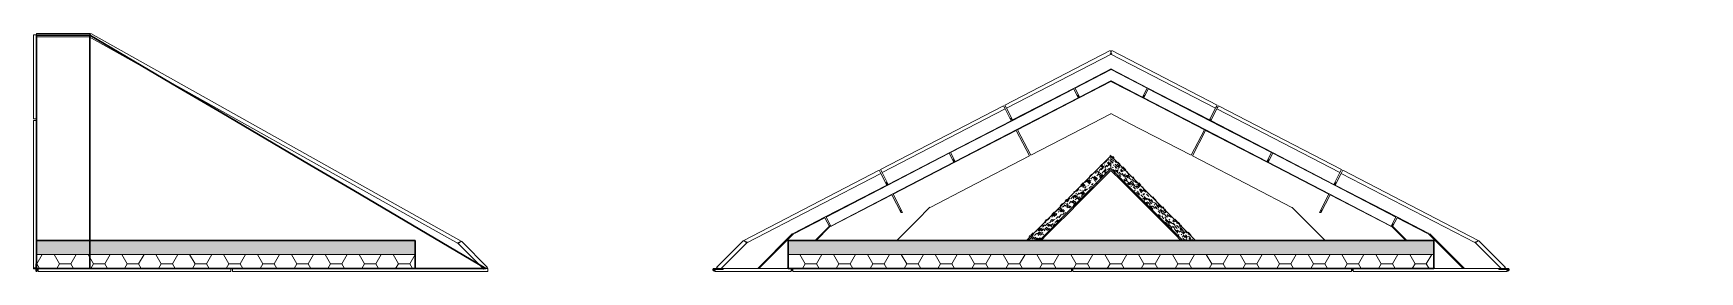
# Model space of a CAD drawing. Header units: millimetres. Extents: x 155920 to 295199, y -4084 to 97293.
# Drawn here: x 156427 to 174271, y 8933 to 11480 of the extents above; entities that cross this region are included whole.
import ezdxf

# ---------------------------------------------------------------- set-up
doc = ezdxf.new("R2010")
doc.units = ezdxf.units.MM
doc.header["$MEASUREMENT"] = 0
for name, color, linetype, lineweight in [('A-GENM', 8, 'CONTINUOUS', 9), ('A-GLAZ-CURT', 7, 'CONTINUOUS', 9), ('A-GLAZ-CWMG', 7, 'CONTINUOUS', 9), ('A-WALL', 7, 'CONTINUOUS', 9), ('A-WALL-PATT', 7, 'CONTINUOUS', 25)]:
    doc.layers.add(name, color=color, linetype=linetype, lineweight=lineweight)

msp = doc.modelspace()

# ---------------------------------------------------------------- hatches: boundary and pattern name
at = {"layer": 'A-WALL-PATT', "lineweight": 9}
h = msp.add_hatch(color=256, dxfattribs=at)
h.paths.add_polyline_path([(231141, 9117), (231141, 9267), (226888, 9267), (226888, 9117), (227308, 9117)], flags=0)
h.paths.add_polyline_path([(223246, 9117), (223246, 9267), (216177, 9267), (216177, 9117), (222524, 9117)], flags=0)
h.paths.add_polyline_path([(212175, 9117), (212175, 9267), (205260, 9267), (205260, 9117), (210564, 9117)], flags=0)
h.paths.add_polyline_path([(201258, 9117), (201258, 9267), (195264, 9267), (195264, 9117), (200995, 9117)], flags=0)
h.paths.add_polyline_path([(192337, 9117), (192337, 9267), (186344, 9267), (186344, 9117), (191427, 9117)], flags=0)
h.paths.add_polyline_path([(182342, 9117), (182342, 9267), (175427, 9267), (175427, 9117), (181859, 9117)], flags=0)
h.paths.add_polyline_path([(171425, 9117), (171425, 9267), (164510, 9267), (164510, 9117), (169898, 9117)], flags=0)
h.paths.add_polyline_path([(160515, 9117), (160515, 9267), (156461, 9267), (156461, 9117), (160330, 9117)], flags=0)

# ---------------------------------------------------------------- linework, layer by layer
at = {"layer": 'A-GENM', "lineweight": 30}
for p, q in [((157033, 11461), (156461, 11461)), ((156461, 11461), (156461, 8967)), ((157033, 8967), (157033, 11461)), ((157033, 11461), (157033, 8967)), ((157504, 11184), (157033, 11461)), ((157975, 10907), (157504, 11184)), ((158446, 10630), (157975, 10907)), ((158916, 10353), (158446, 10630)), ((159387, 10076), (158916, 10353)), ((159858, 9799), (159387, 10076)), ((160329, 9522), (159858, 9799)), ((160800, 9244), (160329, 9522)), ((161271, 8967), (160800, 9244)), ((156461, 8967), (157033, 8967)), ((157033, 8967), (161271, 8967))]:
    msp.add_line(p, q, dxfattribs=at)
at = {"layer": 'A-GLAZ-CURT', "lineweight": 20}
for p, q in [((156427, 11464), (156427, 10565)), ((156461, 11464), (156427, 11464)), ((157033, 11480), (156461, 11480)), ((156461, 11480), (156461, 11442)), ((156461, 10565), (156461, 11464)), ((156461, 11442), (157033, 11442)), ((157041, 11478), (157025, 11444)), ((157025, 11444), (160975, 9235)), ((157033, 11442), (157033, 11480)), ((161008, 9259), (157041, 11478)), ((167960, 11296), (166831, 10713)), ((166848, 10681), (167975, 11263)), ((167975, 11296), (167960, 11263)), ((167975, 11263), (167960, 11296)), ((167960, 11263), (169086, 10681)), ((169103, 10713), (167975, 11296)), ((166831, 10713), (166848, 10681)), ((169086, 10681), (169103, 10713)), ((156427, 10565), (156461, 10565)), ((156427, 10549), (156427, 8969)), ((156461, 10549), (156427, 10549)), ((156461, 8969), (156461, 10549)), ((166817, 10706), (165499, 10024)), ((165516, 9992), (166834, 10673)), ((166834, 10673), (166817, 10706)), ((169117, 10706), (169101, 10673)), ((169101, 10673), (170419, 9992)), ((170436, 10024), (169117, 10706)), ((165485, 10017), (164035, 9267)), ((165501, 9984), (165485, 10017)), ((165499, 10024), (165516, 9992)), ((170419, 9992), (170436, 10024)), ((170450, 10017), (170433, 9984)), ((171900, 9267), (170450, 10017)), ((164066, 9242), (165501, 9984)), ((170433, 9984), (171869, 9242)), ((161015, 9254), (160968, 9240)), ((160968, 9240), (161250, 8958)), ((160975, 9235), (161008, 9259)), ((161291, 8977), (161015, 9254)), ((164028, 9262), (163743, 8977)), ((163784, 8958), (164073, 9248)), ((164073, 9248), (164028, 9262)), ((164035, 9267), (164066, 9242)), ((171907, 9262), (171862, 9248)), ((171862, 9248), (172151, 8958)), ((171869, 9242), (171900, 9267)), ((172192, 8977), (171907, 9262)), ((156427, 8969), (156461, 8969)), ((158543, 8967), (156479, 8967)), ((156479, 8967), (156479, 8933)), ((156479, 8933), (158543, 8933)), ((158543, 8933), (158543, 8967)), ((161293, 8967), (158559, 8967)), ((158559, 8967), (158559, 8933)), ((158559, 8933), (161293, 8933)), ((161250, 8958), (161291, 8977)), ((161293, 8933), (161293, 8967)), ((164543, 8967), (163726, 8967)), ((163726, 8967), (163726, 8933)), ((163726, 8933), (164543, 8933)), ((163743, 8977), (163784, 8958)), ((164543, 8933), (164543, 8967)), ((167543, 8967), (164559, 8967)), ((164559, 8967), (164559, 8933)), ((164559, 8933), (167543, 8933)), ((167543, 8933), (167543, 8967)), ((170543, 8967), (167559, 8967)), ((167559, 8967), (167559, 8933)), ((167559, 8933), (170543, 8933)), ((170543, 8933), (170543, 8967)), ((172209, 8967), (170559, 8967)), ((170559, 8967), (170559, 8933)), ((170559, 8933), (172209, 8933)), ((172151, 8958), (172192, 8977)), ((172209, 8933), (172209, 8967))]:
    msp.add_line(p, q, dxfattribs=at)
at = {"layer": 'A-GLAZ-CURT'}
for p, q in [((167572, 10895), (167968, 11100)), ((167968, 11094), (167582, 10895)), ((168353, 10895), (167962, 11097)), ((167967, 11100), (168362, 10896)), ((167973, 11097), (167969, 11095)), ((167568, 10887), (166908, 10547)), ((166913, 10555), (167572, 10895)), ((167565, 10892), (167568, 10887)), ((167617, 10792), (167568, 10887)), ((167580, 10899), (167582, 10895)), ((167582, 10895), (167631, 10799)), ((167973, 10970), (167626, 10791)), ((167631, 10799), (167967, 10972)), ((167967, 10967), (167962, 10970)), ((168308, 10791), (167967, 10967)), ((167968, 10972), (168303, 10799)), ((168303, 10799), (168353, 10895)), ((168367, 10888), (168318, 10791)), ((168353, 10895), (168355, 10899)), ((168362, 10896), (169021, 10555)), ((168367, 10888), (168369, 10892)), ((169026, 10547), (168367, 10888)), ((166958, 10451), (167617, 10792)), ((167626, 10791), (166967, 10450)), ((167605, 10815), (167612, 10819)), ((167612, 10819), (167619, 10823)), ((167612, 10819), (167626, 10791)), ((168308, 10791), (168323, 10819)), ((168967, 10450), (168308, 10791)), ((168316, 10823), (168323, 10819)), ((168318, 10791), (168977, 10451)), ((168323, 10819), (168330, 10815)), ((166240, 10207), (166899, 10547)), ((166908, 10547), (166249, 10206)), ((166899, 10547), (166834, 10673)), ((166848, 10681), (166913, 10555)), ((166887, 10571), (166894, 10575)), ((166894, 10575), (166901, 10579)), ((166894, 10575), (166908, 10547)), ((167767, 10518), (167967, 10621)), ((167967, 10622), (168167, 10518)), ((169021, 10555), (169086, 10681)), ((169026, 10547), (169033, 10560)), ((169685, 10206), (169026, 10547)), ((169101, 10673), (169036, 10548)), ((169036, 10548), (169695, 10207)), ((166953, 10443), (166294, 10102)), ((166299, 10110), (166958, 10451)), ((166951, 10447), (166953, 10443)), ((167094, 10170), (166953, 10443)), ((166965, 10454), (166967, 10450)), ((166967, 10450), (167108, 10177)), ((167108, 10177), (167767, 10518)), ((168167, 10518), (168826, 10177)), ((168826, 10177), (168967, 10450)), ((168981, 10443), (168841, 10170)), ((168967, 10450), (168970, 10454)), ((168977, 10451), (169636, 10110)), ((168981, 10443), (168984, 10447)), ((169641, 10102), (168981, 10443)), ((166235, 10199), (165576, 9858)), ((165581, 9866), (166240, 10207)), ((166233, 10203), (166235, 10199)), ((166285, 10103), (166235, 10199)), ((166247, 10210), (166249, 10206)), ((166249, 10206), (166299, 10110)), ((169636, 10110), (169685, 10206)), ((169700, 10199), (169650, 10103)), ((169685, 10206), (169688, 10210)), ((169695, 10207), (170354, 9866)), ((169700, 10199), (169702, 10203)), ((170359, 9858), (169700, 10199)), ((165625, 9762), (166285, 10103)), ((166294, 10102), (165635, 9761)), ((166272, 10127), (166279, 10130)), ((166279, 10130), (166286, 10134)), ((166279, 10130), (166294, 10102)), ((166435, 9829), (167094, 10170)), ((168841, 10170), (169500, 9829)), ((169641, 10102), (169655, 10130)), ((170300, 9761), (169641, 10102)), ((169648, 10134), (169655, 10130)), ((169650, 10103), (170309, 9762)), ((169655, 10130), (169662, 10126)), ((164907, 9518), (165567, 9858)), ((165576, 9858), (164917, 9517)), ((165567, 9858), (165501, 9984)), ((165516, 9992), (165581, 9866)), ((165554, 9882), (165561, 9886)), ((165561, 9886), (165568, 9890)), ((165561, 9886), (165576, 9858)), ((166037, 9624), (166435, 9829)), ((169500, 9829), (169898, 9623)), ((170354, 9866), (170419, 9992)), ((170359, 9858), (170373, 9886)), ((171018, 9517), (170359, 9858)), ((170366, 9890), (170373, 9886)), ((170433, 9984), (170368, 9859)), ((170368, 9859), (171027, 9518)), ((170373, 9886), (170381, 9883)), ((164966, 9421), (165625, 9762)), ((165621, 9754), (164970, 9418)), ((165618, 9758), (165621, 9754)), ((165720, 9562), (165621, 9754)), ((165633, 9766), (165635, 9761)), ((165635, 9761), (165736, 9566)), ((170199, 9566), (170300, 9761)), ((170314, 9754), (170215, 9562)), ((170300, 9761), (170302, 9766)), ((170309, 9762), (170968, 9421)), ((170314, 9754), (170316, 9758)), ((170965, 9418), (170314, 9754)), ((164565, 9341), (164907, 9518)), ((164903, 9510), (164579, 9342)), ((164900, 9514), (164903, 9510)), ((164952, 9414), (164903, 9510)), ((164915, 9521), (164917, 9517)), ((164917, 9517), (164966, 9421)), ((165673, 9267), (165887, 9481)), ((165708, 9585), (165716, 9587)), ((165714, 9590), (165721, 9594)), ((165714, 9590), (165722, 9576)), ((165735, 9567), (165719, 9564)), ((165736, 9566), (165734, 9564)), ((165887, 9481), (166026, 9621)), ((166025, 9619), (166038, 9621)), ((166038, 9621), (166037, 9624)), ((169898, 9623), (169897, 9621)), ((169897, 9621), (169911, 9619)), ((169909, 9620), (170048, 9481)), ((170048, 9481), (170262, 9267)), ((170216, 9564), (170199, 9567)), ((170201, 9564), (170199, 9566)), ((170213, 9594), (170220, 9590)), ((170213, 9576), (170220, 9590)), ((170218, 9586), (170227, 9585)), ((170968, 9421), (171018, 9517)), ((171032, 9510), (170983, 9414)), ((171018, 9517), (171020, 9522)), ((171027, 9518), (171371, 9340)), ((171032, 9510), (171034, 9514)), ((171357, 9342), (171032, 9510)), ((164184, 8967), (164554, 9338)), ((164567, 9339), (164195, 8967)), ((164552, 9336), (164566, 9338)), ((164566, 9338), (164565, 9341)), ((164565, 9341), (164567, 9339)), ((164583, 9346), (164570, 9343)), ((164799, 9267), (164944, 9413)), ((164958, 9414), (164811, 9267)), ((164943, 9411), (164955, 9413)), ((164949, 9429), (164954, 9419)), ((164955, 9417), (164952, 9420)), ((164956, 9416), (164952, 9414)), ((164974, 9421), (164955, 9417)), ((164955, 9417), (164958, 9414)), ((164955, 9417), (164956, 9416)), ((164957, 9413), (164956, 9416)), ((170979, 9417), (170961, 9421)), ((170984, 9443), (170976, 9428)), ((170976, 9414), (170979, 9417)), ((171123, 9267), (170976, 9414)), ((170979, 9416), (170978, 9414)), ((170978, 9414), (170992, 9411)), ((170982, 9419), (170979, 9417)), ((170979, 9416), (170980, 9418)), ((170983, 9414), (170979, 9416)), ((170981, 9445), (170984, 9443)), ((170981, 9419), (170993, 9444)), ((170982, 9440), (170990, 9438)), ((170990, 9413), (171135, 9267)), ((170993, 9444), (170997, 9442)), ((171366, 9343), (171353, 9345)), ((171368, 9339), (171370, 9341)), ((171740, 8967), (171368, 9339)), ((171371, 9340), (171370, 9338)), ((171370, 9338), (171384, 9335)), ((171382, 9337), (171752, 8967)), ((161004, 9256), (161015, 9254)), ((164028, 9262), (164039, 9264)), ((171896, 9264), (171907, 9262)), ((164499, 8967), (164510, 8978)), ((164543, 8958), (164559, 8958)), ((171425, 8978), (171435, 8967))]:
    msp.add_line(p, q, dxfattribs=at)
at = {"layer": 'A-GLAZ-CWMG'}
for p, q in [((169094, 10696), (169026, 10564)), ((169028, 10568), (169026, 10564)), ((169040, 10556), (169026, 10564)), ((164962, 9430), (164959, 9429))]:
    msp.add_line(p, q, dxfattribs=at)
at = {"layer": 'A-GLAZ-CWMG', "lineweight": 20}
for p, q in [((169095, 10698), (169094, 10696)), ((169094, 10696), (169109, 10688)), ((169110, 10690), (169095, 10698)), ((169109, 10688), (169110, 10690))]:
    msp.add_line(p, q, dxfattribs=at)
at = {"layer": 'A-WALL'}
for p, q in [((167063, 9267), (167967, 10172)), ((167967, 10172), (168872, 9267)), ((167967, 10172), (167967, 10035)), ((167967, 10035), (167200, 9267)), ((167852, 9901), (167967, 10016)), ((168735, 9267), (167967, 10035)), ((167967, 10016), (168082, 9901)), ((167737, 9786), (167852, 9901)), ((168082, 9901), (168197, 9786)), ((167507, 9556), (167622, 9671)), ((167622, 9671), (167737, 9786)), ((168197, 9786), (168313, 9671)), ((168313, 9671), (168428, 9556)), ((167392, 9441), (167507, 9556)), ((168428, 9556), (168543, 9441)), ((167218, 9267), (167276, 9325)), ((167276, 9325), (167392, 9441)), ((168543, 9441), (168658, 9325)), ((168658, 9325), (168716, 9267)), ((156461, 9117), (160515, 9117)), ((164510, 9117), (171425, 9117)), ((163724, 8948), (163726, 8948)), ((163726, 8947), (163724, 8947)), ((164543, 8962), (164559, 8962)), ((164559, 8961), (164543, 8961)), ((164543, 8948), (164559, 8948)), ((164559, 8947), (164543, 8947)), ((167543, 8967), (167559, 8967)), ((167543, 8962), (167559, 8962)), ((167559, 8961), (167543, 8961)), ((167543, 8948), (167559, 8948)), ((167559, 8947), (167543, 8947)), ((170543, 8962), (170559, 8962)), ((170559, 8961), (170543, 8961)), ((170543, 8948), (170559, 8948)), ((170559, 8947), (170543, 8947)), ((172209, 8948), (172211, 8948)), ((172211, 8947), (172209, 8947))]:
    msp.add_line(p, q, dxfattribs=at)
at = {"layer": 'A-WALL', "lineweight": 30}
for p, q in [((160515, 9267), (156461, 9267)), ((156461, 9267), (156461, 8967)), ((160515, 8967), (160515, 9267)), ((171425, 9267), (164510, 9267)), ((164510, 9267), (164510, 8967)), ((171425, 8967), (171425, 9267)), ((156459, 8969), (156432, 8969)), ((156432, 8965), (156459, 8965)), ((156461, 9017), (156459, 9017)), ((156459, 9017), (156459, 8969)), ((156459, 8965), (156459, 8938)), ((156461, 8967), (156461, 9017)), ((156461, 8967), (160515, 8967)), ((156511, 8967), (156461, 8967)), ((156463, 8938), (156463, 8965)), ((156463, 8965), (156511, 8965)), ((156511, 8965), (156511, 8967)), ((163707, 8961), (163706, 8961)), ((163706, 8961), (163706, 8961)), ((163706, 8961), (163706, 8960)), ((163706, 8960), (163706, 8949)), ((163706, 8960), (163706, 8960)), ((163706, 8949), (163706, 8949)), ((163706, 8949), (163706, 8948)), ((163706, 8948), (163706, 8948)), ((163706, 8948), (163707, 8948)), ((163708, 8962), (163707, 8962)), ((163707, 8962), (163707, 8961)), ((163707, 8948), (163707, 8947)), ((163707, 8947), (163708, 8947)), ((163709, 8962), (163708, 8962)), ((163708, 8962), (163708, 8962)), ((163708, 8948), (163708, 8961)), ((163708, 8961), (163813, 8961)), ((163724, 8948), (163708, 8948)), ((163708, 8947), (163708, 8947)), ((163708, 8947), (163709, 8947)), ((163813, 8962), (163709, 8962)), ((163709, 8947), (163724, 8947)), ((163724, 8947), (163724, 8948)), ((163813, 8961), (163813, 8962)), ((164510, 8967), (171425, 8967)), ((172226, 8962), (172122, 8962)), ((172122, 8962), (172122, 8961)), ((172122, 8961), (172227, 8961)), ((172227, 8948), (172211, 8948)), ((172211, 8948), (172211, 8947)), ((172211, 8947), (172226, 8947)), ((172227, 8962), (172226, 8962)), ((172226, 8947), (172227, 8947)), ((172228, 8962), (172227, 8962)), ((172227, 8962), (172227, 8962)), ((172227, 8961), (172227, 8948)), ((172227, 8947), (172227, 8947)), ((172227, 8947), (172228, 8947)), ((172228, 8961), (172228, 8962)), ((172229, 8961), (172228, 8961)), ((172228, 8961), (172228, 8961)), ((172228, 8947), (172228, 8948)), ((172228, 8948), (172228, 8948)), ((172228, 8948), (172229, 8948)), ((172229, 8960), (172229, 8961)), ((172229, 8949), (172229, 8960)), ((172229, 8960), (172229, 8960)), ((172229, 8948), (172229, 8949)), ((172229, 8949), (172229, 8949))]:
    msp.add_line(p, q, dxfattribs=at)
for centre, start, end in [((156432, 8967), 90, 270), ((156461, 8938), 180, 0)]:
    msp.add_arc(centre, 2, start, end, dxfattribs=at)
at = {"layer": 'A-WALL-PATT', "lineweight": 9}
for p, q in [((167959, 10174), (167962, 10177)), ((167962, 10173), (167959, 10170)), ((167801, 10005), (167777, 9981)), ((167825, 10012), (167801, 9988)), ((167826, 9987), (167842, 10005)), ((167833, 10041), (167840, 10047)), ((167839, 9993), (167846, 9998)), ((167864, 10039), (167840, 10016)), ((167853, 10062), (167870, 10080)), ((167857, 10059), (167874, 10077)), ((167861, 10055), (167878, 10073)), ((167886, 10045), (167862, 10022)), ((167865, 10031), (167873, 10036)), ((167868, 10048), (167885, 10066)), ((167872, 10044), (167889, 10062)), ((167896, 10013), (167874, 9991)), ((167893, 10070), (167900, 10075)), ((167917, 10017), (167895, 9995)), ((167896, 10019), (167903, 10024)), ((167899, 10092), (167906, 10098)), ((167924, 10072), (167900, 10049)), ((167900, 10014), (167916, 10031)), ((167921, 10000), (167900, 9979)), ((167902, 10041), (167909, 10046)), ((167905, 9990), (167912, 9995)), ((167931, 10127), (167907, 10103)), ((167944, 10076), (167921, 10054)), ((167929, 10091), (167945, 10108)), ((167952, 10041), (167930, 10020)), ((167932, 10086), (167949, 10104)), ((167935, 10082), (167952, 10100)), ((167942, 10125), (167949, 10131)), ((167942, 10074), (167958, 10091)), ((167943, 10072), (167950, 10077)), ((167945, 10070), (167961, 10087)), ((167956, 10118), (167962, 10123)), ((167957, 10065), (167962, 10069)), ((167962, 10083), (167958, 10079)), ((167985, 10148), (167973, 10162)), ((167973, 10137), (167997, 10113)), ((167983, 10102), (167973, 10114)), ((167973, 10111), (167991, 10092)), ((167973, 10090), (167973, 10089)), ((167974, 10075), (167973, 10076)), ((167994, 10147), (167978, 10164)), ((167979, 10157), (168003, 10133)), ((167992, 10044), (167985, 10050)), ((168002, 10146), (167986, 10163)), ((167996, 10134), (167988, 10141)), ((167995, 10017), (167988, 10025)), ((168002, 10068), (167994, 10074)), ((167995, 10020), (168017, 9998)), ((168007, 10061), (168030, 10039)), ((168025, 10097), (168009, 10114)), ((168026, 10007), (168012, 10023)), ((168013, 10082), (168037, 10058)), ((168021, 10038), (168013, 10044)), ((168031, 10060), (168023, 10067)), ((168026, 10006), (168048, 9984)), ((168034, 9996), (168026, 10002)), ((168043, 10006), (168028, 10022)), ((168047, 10049), (168031, 10066)), ((168033, 10083), (168057, 10060)), ((168040, 10103), (168064, 10079)), ((168056, 10048), (168040, 10065)), ((168050, 10030), (168042, 10036)), ((168064, 10046), (168049, 10063)), ((168061, 10051), (168052, 10058)), ((168063, 9989), (168055, 9995)), ((168085, 10000), (168070, 10016)), ((168072, 10029), (168096, 10005)), ((168080, 10021), (168072, 10027)), ((168091, 10042), (168075, 10059)), ((168080, 10048), (168104, 10024)), ((168092, 10042), (168083, 10048)), ((168109, 10038), (168093, 10055)), ((168101, 10048), (168126, 10023)), ((168111, 10011), (168103, 10018)), ((168143, 10000), (168135, 10007)), ((168140, 9993), (168165, 9969)), ((167622, 9818), (167598, 9794)), ((167639, 9848), (167656, 9866)), ((167639, 9838), (167647, 9844)), ((167644, 9845), (167661, 9863)), ((167670, 9881), (167646, 9857)), ((167679, 9869), (167655, 9845)), ((167688, 9856), (167665, 9833)), ((167682, 9854), (167689, 9860)), ((167684, 9827), (167700, 9844)), ((167711, 9911), (167687, 9887)), ((167715, 9819), (167692, 9797)), ((167695, 9813), (167702, 9819)), ((167705, 9895), (167721, 9913)), ((167708, 9891), (167715, 9897)), ((167709, 9892), (167726, 9910)), ((167736, 9919), (167712, 9895)), ((167714, 9890), (167730, 9907)), ((167720, 9849), (167727, 9855)), ((167744, 9906), (167721, 9883)), ((167723, 9884), (167740, 9902)), ((167728, 9882), (167744, 9899)), ((167752, 9892), (167729, 9870)), ((167752, 9845), (167730, 9823)), ((167734, 9929), (167741, 9935)), ((167761, 9975), (167736, 9951)), ((167738, 9949), (167745, 9955)), ((167744, 9885), (167751, 9891)), ((167746, 9955), (167763, 9973)), ((167748, 9906), (167755, 9911)), ((167776, 9948), (167752, 9924)), ((167755, 9842), (167762, 9847)), ((167758, 9862), (167765, 9867)), ((167763, 9858), (167778, 9875)), ((167799, 9954), (167776, 9932)), ((167783, 9985), (167790, 9990)), ((167806, 9940), (167783, 9918)), ((167785, 9928), (167801, 9945)), ((167789, 9925), (167805, 9942)), ((167813, 9925), (167790, 9903)), ((167791, 9939), (167798, 9944)), ((167794, 9922), (167809, 9939)), ((167800, 9981), (167808, 9986)), ((167800, 9893), (167806, 9898)), ((167802, 9915), (167817, 9932)), ((167806, 9912), (167821, 9929)), ((167808, 9934), (167815, 9940)), ((167837, 9982), (167814, 9959)), ((167859, 9987), (167837, 9965)), ((167865, 9972), (167843, 9950)), ((167845, 9945), (167852, 9950)), ((167871, 9956), (167849, 9934)), ((167860, 9955), (167876, 9972)), ((167864, 9952), (167879, 9968)), ((167867, 9948), (167882, 9964)), ((167870, 9982), (167877, 9987)), ((168050, 9971), (168072, 9950)), ((168057, 9991), (168080, 9968)), ((168084, 9928), (168084, 9929)), ((168093, 9980), (168085, 9987)), ((168089, 9975), (168112, 9952)), ((168105, 9954), (168090, 9971)), ((168113, 9953), (168098, 9969)), ((168105, 9922), (168128, 9900)), ((168122, 9951), (168107, 9968)), ((168116, 9901), (168108, 9907)), ((168114, 9940), (168137, 9918)), ((168124, 9971), (168115, 9977)), ((168122, 9958), (168146, 9935)), ((168141, 9907), (168126, 9923)), ((168150, 9946), (168134, 9963)), ((168146, 9892), (168138, 9899)), ((168158, 9863), (168144, 9879)), ((168155, 9960), (168147, 9967)), ((168150, 9889), (168172, 9867)), ((168168, 9942), (168153, 9959)), ((168167, 9862), (168153, 9878)), ((168156, 9940), (168180, 9917)), ((168176, 9860), (168162, 9876)), ((168177, 9882), (168169, 9889)), ((168171, 9889), (168194, 9866)), ((168187, 9845), (168179, 9851)), ((168188, 9948), (168180, 9955)), ((168181, 9905), (168204, 9882)), ((168204, 9855), (168189, 9871)), ((168191, 9922), (168215, 9898)), ((168217, 9930), (168201, 9947)), ((168209, 9872), (168201, 9878)), ((168206, 9838), (168229, 9816)), ((168223, 9850), (168208, 9867)), ((168218, 9834), (168210, 9841)), ((168217, 9854), (168240, 9831)), ((168235, 9886), (168219, 9903)), ((168227, 9902), (168251, 9878)), ((168245, 9883), (168229, 9900)), ((168242, 9860), (168234, 9866)), ((168255, 9881), (168239, 9898)), ((168240, 9852), (168264, 9829)), ((168251, 9823), (168243, 9830)), ((168252, 9867), (168276, 9843)), ((168272, 9838), (168256, 9854)), ((168264, 9882), (168288, 9857)), ((168277, 9847), (168268, 9854)), ((168285, 9810), (168277, 9817)), ((168288, 9815), (168312, 9792)), ((168312, 9833), (168303, 9840)), ((167447, 9661), (167422, 9637)), ((167473, 9645), (167449, 9621)), ((167457, 9629), (167473, 9646)), ((167491, 9693), (167466, 9669)), ((167473, 9657), (167481, 9663)), ((167475, 9687), (167492, 9705)), ((167501, 9656), (167477, 9633)), ((167482, 9686), (167498, 9704)), ((167513, 9647), (167490, 9624)), ((167518, 9705), (167494, 9681)), ((167494, 9684), (167510, 9701)), ((167496, 9659), (167503, 9665)), ((167500, 9682), (167516, 9700)), ((167525, 9638), (167503, 9616)), ((167542, 9686), (167519, 9663)), ((167520, 9711), (167528, 9717)), ((167560, 9736), (167536, 9712)), ((167541, 9677), (167548, 9683)), ((167545, 9747), (167552, 9753)), ((167568, 9696), (167545, 9673)), ((167547, 9671), (167562, 9688)), ((167579, 9686), (167557, 9664)), ((167561, 9732), (167577, 9750)), ((167561, 9644), (167568, 9649)), ((167586, 9745), (167563, 9722)), ((167564, 9712), (167571, 9718)), ((167566, 9731), (167582, 9748)), ((167591, 9675), (167569, 9654)), ((167570, 9783), (167578, 9789)), ((167572, 9729), (167588, 9746)), ((167583, 9725), (167599, 9742)), ((167583, 9677), (167590, 9682)), ((167608, 9724), (167585, 9702)), ((167588, 9747), (167595, 9753)), ((167588, 9724), (167604, 9741)), ((167589, 9765), (167597, 9771)), ((167599, 9789), (167616, 9807)), ((167627, 9775), (167604, 9752)), ((167606, 9711), (167613, 9716)), ((167607, 9729), (167614, 9734)), ((167633, 9733), (167611, 9711)), ((167643, 9722), (167621, 9700)), ((167652, 9783), (167629, 9761)), ((167635, 9800), (167642, 9806)), ((167646, 9771), (167662, 9787)), ((167671, 9760), (167649, 9738)), ((167650, 9762), (167657, 9767)), ((167651, 9768), (167667, 9785)), ((167654, 9799), (167662, 9805)), ((167656, 9766), (167672, 9783)), ((167666, 9761), (167681, 9778)), ((167691, 9811), (167669, 9789)), ((167669, 9760), (167676, 9765)), ((167671, 9759), (167686, 9775)), ((168227, 9798), (168219, 9804)), ((168254, 9767), (168240, 9783)), ((168259, 9787), (168251, 9793)), ((168252, 9773), (168274, 9751)), ((168273, 9762), (168259, 9778)), ((168288, 9796), (168273, 9812)), ((168276, 9801), (168299, 9778)), ((168298, 9793), (168283, 9809)), ((168293, 9775), (168285, 9781)), ((168286, 9754), (168309, 9732)), ((168308, 9790), (168293, 9807)), ((168315, 9713), (168307, 9719)), ((168323, 9749), (168308, 9765)), ((168308, 9722), (168331, 9700)), ((168320, 9797), (168311, 9804)), ((168313, 9812), (168337, 9788)), ((168327, 9761), (168319, 9768)), ((168321, 9735), (168344, 9713)), ((168330, 9687), (168322, 9693)), ((168337, 9709), (168323, 9725)), ((168339, 9781), (168324, 9798)), ((168347, 9707), (168333, 9722)), ((168340, 9675), (168362, 9653)), ((168349, 9700), (168341, 9707)), ((168358, 9704), (168343, 9720)), ((168361, 9774), (168345, 9791)), ((168356, 9782), (168347, 9789)), ((168349, 9761), (168373, 9737)), ((168363, 9747), (168354, 9754)), ((168371, 9665), (168356, 9680)), ((168364, 9674), (168356, 9680)), ((168358, 9715), (168381, 9692)), ((168363, 9773), (168387, 9749)), ((168365, 9671), (168388, 9649)), ((168389, 9694), (168374, 9710)), ((168385, 9686), (168376, 9693)), ((168393, 9624), (168379, 9639)), ((168380, 9683), (168403, 9660)), ((168403, 9621), (168389, 9636)), ((168400, 9732), (168391, 9739)), ((168400, 9659), (168391, 9666)), ((168395, 9694), (168418, 9671)), ((168411, 9687), (168396, 9703)), ((168421, 9671), (168412, 9678)), ((168430, 9715), (168415, 9732)), ((168425, 9717), (168450, 9692)), ((168436, 9644), (168428, 9651)), ((168433, 9672), (168457, 9649)), ((168458, 9655), (168449, 9662)), ((168467, 9668), (168451, 9685)), ((168455, 9640), (168479, 9616)), ((168479, 9629), (168464, 9646)), ((168472, 9650), (168496, 9626)), ((168490, 9625), (168475, 9642)), ((168502, 9621), (168487, 9638)), ((168497, 9638), (168488, 9645)), ((167257, 9470), (167265, 9476)), ((167260, 9456), (167268, 9462)), ((167261, 9472), (167277, 9490)), ((167313, 9509), (167289, 9485)), ((167306, 9509), (167314, 9515)), ((167331, 9478), (167307, 9455)), ((167320, 9473), (167335, 9489)), ((167325, 9526), (167342, 9543)), ((167332, 9526), (167349, 9543)), ((167332, 9514), (167340, 9520)), ((167357, 9568), (167333, 9544)), ((167336, 9485), (167344, 9491)), ((167360, 9491), (167337, 9469)), ((167339, 9525), (167356, 9543)), ((167372, 9561), (167348, 9537)), ((167353, 9525), (167369, 9542)), ((167354, 9563), (167362, 9569)), ((167360, 9524), (167376, 9541)), ((167362, 9489), (167369, 9495)), ((167387, 9554), (167363, 9531)), ((167366, 9461), (167374, 9466)), ((167390, 9479), (167368, 9457)), ((167402, 9601), (167377, 9577)), ((167402, 9522), (167379, 9500)), ((167381, 9536), (167389, 9542)), ((167383, 9470), (167397, 9486)), ((167389, 9469), (167404, 9485)), ((167403, 9570), (167411, 9576)), ((167430, 9613), (167406, 9590)), ((167430, 9533), (167407, 9511)), ((167409, 9510), (167416, 9515)), ((167414, 9520), (167429, 9536)), ((167444, 9605), (167420, 9582)), ((167422, 9575), (167437, 9592)), ((167426, 9620), (167434, 9626)), ((167426, 9604), (167434, 9610)), ((167428, 9574), (167444, 9591)), ((167430, 9542), (167437, 9548)), ((167457, 9598), (167434, 9575)), ((167435, 9573), (167450, 9590)), ((167447, 9571), (167463, 9588)), ((167471, 9563), (167448, 9541)), ((167450, 9590), (167458, 9596)), ((167451, 9575), (167459, 9581)), ((167454, 9570), (167469, 9587)), ((167475, 9561), (167482, 9567)), ((167496, 9626), (167503, 9632)), ((167512, 9618), (167527, 9634)), ((167518, 9616), (167533, 9633)), ((167518, 9627), (167525, 9632)), ((167524, 9615), (167539, 9631)), ((168404, 9627), (168396, 9634)), ((168397, 9624), (168419, 9602)), ((168412, 9635), (168435, 9613)), ((168435, 9611), (168421, 9627)), ((168440, 9613), (168431, 9620)), ((168439, 9630), (168462, 9607)), ((168457, 9604), (168442, 9620)), ((168474, 9628), (168465, 9635)), ((168477, 9597), (168468, 9604)), ((168471, 9582), (168494, 9560)), ((168481, 9537), (168473, 9544)), ((168474, 9543), (168496, 9521)), ((168499, 9524), (168485, 9540)), ((168488, 9592), (168512, 9569)), ((168513, 9584), (168498, 9600)), ((168512, 9611), (168503, 9618)), ((168515, 9580), (168506, 9587)), ((168524, 9548), (168509, 9564)), ((168518, 9521), (168510, 9528)), ((168512, 9626), (168536, 9602)), ((168512, 9521), (168534, 9499)), ((168517, 9585), (168540, 9561)), ((168535, 9543), (168520, 9559)), ((168537, 9608), (168521, 9625)), ((168547, 9539), (168532, 9555)), ((168534, 9593), (168559, 9569)), ((168556, 9504), (168542, 9520)), ((168552, 9593), (168543, 9600)), ((168554, 9562), (168545, 9570)), ((168557, 9504), (168548, 9511)), ((168549, 9537), (168572, 9514)), ((168557, 9476), (168549, 9483)), ((168564, 9470), (168550, 9485)), ((168551, 9499), (168573, 9476)), ((168551, 9462), (168573, 9440)), ((168576, 9466), (168562, 9481)), ((168567, 9545), (168592, 9521)), ((168582, 9525), (168567, 9542)), ((168570, 9469), (168593, 9446)), ((168588, 9461), (168574, 9477)), ((168594, 9543), (168585, 9551)), ((168596, 9486), (168587, 9493)), ((168596, 9458), (168587, 9465)), ((168590, 9476), (168613, 9453)), ((168607, 9516), (168591, 9532)), ((168598, 9536), (168622, 9512)), ((168624, 9447), (168609, 9463)), ((168637, 9466), (168628, 9474)), ((168630, 9488), (168654, 9464)), ((168650, 9495), (168675, 9470)), ((168678, 9455), (168663, 9472)), ((168691, 9450), (168675, 9467)), ((168703, 9444), (168688, 9461)), ((167092, 9291), (167068, 9267)), ((167085, 9267), (167097, 9280)), ((167088, 9303), (167097, 9309)), ((167096, 9311), (167103, 9318)), ((167125, 9307), (167101, 9284)), ((167133, 9347), (167109, 9323)), ((167113, 9313), (167129, 9330)), ((167121, 9314), (167137, 9331)), ((167144, 9305), (167121, 9282)), ((167123, 9300), (167131, 9306)), ((167128, 9288), (167136, 9295)), ((167163, 9303), (167140, 9280)), ((167171, 9342), (167147, 9318)), ((167180, 9383), (167155, 9358)), ((167158, 9273), (167173, 9290)), ((167162, 9285), (167170, 9291)), ((167164, 9364), (167172, 9370)), ((167166, 9274), (167181, 9290)), ((167167, 9273), (167175, 9280)), ((167172, 9339), (167180, 9345)), ((167174, 9275), (167189, 9291)), ((167189, 9281), (167175, 9267)), ((167202, 9357), (167179, 9334)), ((167186, 9368), (167202, 9385)), ((167187, 9321), (167202, 9338)), ((167212, 9398), (167188, 9374)), ((167191, 9277), (167205, 9293)), ((167194, 9369), (167210, 9386)), ((167220, 9354), (167197, 9331)), ((167199, 9278), (167213, 9293)), ((167200, 9346), (167208, 9352)), ((167202, 9369), (167218, 9386)), ((167209, 9322), (167217, 9328)), ((167238, 9350), (167216, 9328)), ((167217, 9390), (167225, 9397)), ((167218, 9370), (167233, 9387)), ((167219, 9419), (167235, 9437)), ((167247, 9390), (167223, 9367)), ((167225, 9371), (167241, 9387)), ((167257, 9432), (167233, 9408)), ((167237, 9328), (167245, 9334)), ((167238, 9423), (167246, 9429)), ((167252, 9371), (167259, 9377)), ((167277, 9404), (167254, 9382)), ((167287, 9446), (167264, 9423)), ((167294, 9400), (167271, 9378)), ((167272, 9402), (167279, 9408)), ((167287, 9422), (167303, 9438)), ((167287, 9373), (167301, 9389)), ((167289, 9447), (167297, 9454)), ((167311, 9395), (167289, 9374)), ((167292, 9434), (167300, 9440)), ((167295, 9422), (167310, 9438)), ((167320, 9436), (167297, 9414)), ((167302, 9422), (167317, 9438)), ((167317, 9422), (167332, 9438)), ((167321, 9425), (167329, 9431)), ((167324, 9422), (167339, 9438)), ((167324, 9412), (167332, 9418)), ((167349, 9449), (167327, 9427)), ((167365, 9443), (167343, 9421)), ((168595, 9428), (168581, 9443)), ((168595, 9431), (168587, 9438)), ((168599, 9425), (168622, 9402)), ((168617, 9396), (168611, 9402)), ((168635, 9413), (168626, 9420)), ((168636, 9439), (168627, 9446)), ((168629, 9416), (168652, 9393)), ((168630, 9451), (168654, 9428)), ((168648, 9437), (168634, 9453)), ((168661, 9373), (168647, 9388)), ((168650, 9421), (168674, 9398)), ((168658, 9372), (168680, 9350)), ((168675, 9393), (168667, 9400)), ((168677, 9419), (168668, 9427)), ((168678, 9446), (168669, 9454)), ((168672, 9426), (168696, 9403)), ((168686, 9362), (168672, 9378)), ((168684, 9345), (168676, 9352)), ((168680, 9377), (168703, 9354)), ((168696, 9322), (168687, 9329)), ((168711, 9411), (168696, 9427)), ((168718, 9378), (168703, 9394)), ((168717, 9373), (168708, 9380)), ((168719, 9398), (168710, 9406)), ((168721, 9425), (168711, 9433)), ((168711, 9366), (168735, 9343)), ((168714, 9400), (168738, 9377)), ((168731, 9372), (168716, 9389)), ((168726, 9325), (168717, 9332)), ((168737, 9302), (168728, 9309)), ((168744, 9367), (168729, 9383)), ((168734, 9370), (168758, 9346)), ((168749, 9335), (168735, 9351)), ((168735, 9291), (168757, 9269)), ((168740, 9322), (168763, 9299)), ((168754, 9305), (168740, 9320)), ((168760, 9351), (168751, 9359)), ((168763, 9376), (168753, 9384)), ((168767, 9299), (168753, 9315)), ((168757, 9374), (168781, 9349)), ((168768, 9303), (168759, 9311)), ((168764, 9325), (168787, 9302)), ((168780, 9293), (168766, 9309)), ((168783, 9349), (168768, 9366)), ((168781, 9267), (168770, 9279)), ((168780, 9281), (168771, 9288)), ((168810, 9337), (168795, 9354)), ((168804, 9329), (168795, 9336)), ((168797, 9313), (168821, 9289)), ((168801, 9346), (168826, 9321)), ((168812, 9281), (168803, 9289)), ((168820, 9275), (168806, 9291)), ((168821, 9315), (168846, 9291)), ((167068, 9271), (167076, 9277)), ((168826, 9269), (168828, 9267)), ((168843, 9267), (168833, 9279)), ((168851, 9270), (168854, 9267))]:
    msp.add_line(p, q, dxfattribs=at)
at = {"layer": 'A-WALL-PATT', "linetype": 'Continuous', "lineweight": 9}
for p, q in [((167818, 9867), (167811, 9879)), ((167998, 9986), (168016, 9986)), ((168100, 9884), (168118, 9884)), ((167715, 9782), (167727, 9782)), ((168201, 9782), (168219, 9782)), ((167500, 9568), (167493, 9555)), ((168506, 9478), (168524, 9478)), ((168586, 9416), (168579, 9404)), ((156465, 9018), (156523, 9117)), ((156707, 9018), (156650, 9117)), ((156828, 9018), (156886, 9117)), ((157070, 9018), (157013, 9117)), ((157191, 9018), (157249, 9117)), ((157433, 9018), (157375, 9117)), ((157554, 9018), (157612, 9117)), ((157796, 9018), (157738, 9117)), ((157917, 9018), (157975, 9117)), ((158159, 9018), (158101, 9117)), ((158280, 9018), (158337, 9117)), ((158522, 9018), (158464, 9117)), ((158643, 9018), (158700, 9117)), ((158885, 9018), (158827, 9117)), ((159006, 9018), (159063, 9117)), ((159248, 9018), (159190, 9117)), ((159369, 9018), (159426, 9117)), ((159610, 9018), (159553, 9117)), ((159731, 9018), (159789, 9117)), ((159973, 9018), (159916, 9117)), ((160094, 9018), (160152, 9117)), ((160336, 9018), (160279, 9117)), ((160457, 9018), (160515, 9117)), ((164691, 9018), (164634, 9117)), ((164812, 9018), (164870, 9117)), ((165054, 9018), (164996, 9117)), ((165175, 9018), (165233, 9117)), ((165417, 9018), (165359, 9117)), ((165538, 9018), (165595, 9117)), ((165780, 9018), (165722, 9117)), ((165901, 9018), (165958, 9117)), ((166143, 9018), (166085, 9117)), ((166264, 9018), (166321, 9117)), ((166506, 9018), (166448, 9117)), ((166627, 9018), (166684, 9117)), ((166869, 9018), (166811, 9117)), ((166989, 9018), (167047, 9117)), ((167231, 9018), (167174, 9117)), ((167352, 9018), (167410, 9117)), ((167594, 9018), (167537, 9117)), ((167715, 9018), (167773, 9117)), ((167957, 9018), (167900, 9117)), ((168078, 9018), (168136, 9117)), ((168320, 9018), (168263, 9117)), ((168441, 9018), (168499, 9117)), ((168683, 9018), (168625, 9117)), ((168709, 9274), (168727, 9274)), ((168804, 9018), (168862, 9117)), ((169046, 9018), (168988, 9117)), ((169167, 9018), (169225, 9117)), ((169409, 9018), (169351, 9117)), ((169530, 9018), (169587, 9117)), ((169772, 9018), (169714, 9117)), ((169893, 9018), (169950, 9117)), ((170135, 9018), (170077, 9117)), ((170256, 9018), (170313, 9117)), ((170498, 9018), (170440, 9117)), ((170619, 9018), (170676, 9117)), ((170860, 9018), (170803, 9117)), ((170981, 9018), (171039, 9117)), ((171223, 9018), (171166, 9117)), ((171344, 9018), (171402, 9117)), ((156461, 9018), (156465, 9018)), ((156494, 8967), (156465, 9018)), ((156678, 8967), (156707, 9018)), ((156707, 9018), (156828, 9018)), ((156707, 9018), (156707, 9018)), ((156707, 9018), (156707, 9018)), ((156857, 8967), (156828, 9018)), ((157041, 8967), (157070, 9018)), ((157070, 9018), (157191, 9018)), ((157070, 9018), (157070, 9018)), ((157070, 9018), (157070, 9018)), ((157220, 8967), (157191, 9018)), ((157404, 8967), (157433, 9018)), ((157433, 9018), (157554, 9018)), ((157433, 9018), (157433, 9018)), ((157433, 9018), (157433, 9018)), ((157583, 8967), (157554, 9018)), ((157767, 8967), (157796, 9018)), ((157796, 9018), (157917, 9018)), ((157796, 9018), (157796, 9018)), ((157796, 9018), (157796, 9018)), ((157946, 8967), (157917, 9018)), ((158130, 8967), (158159, 9018)), ((158159, 9018), (158280, 9018)), ((158159, 9018), (158159, 9018)), ((158159, 9018), (158159, 9018)), ((158309, 8967), (158280, 9018)), ((158493, 8967), (158522, 9018)), ((158522, 9018), (158643, 9018)), ((158522, 9018), (158522, 9018)), ((158522, 9018), (158522, 9018)), ((158672, 8967), (158643, 9018)), ((158856, 8967), (158885, 9018)), ((158885, 9018), (159006, 9018)), ((158885, 9018), (158885, 9018)), ((158885, 9018), (158885, 9018)), ((159035, 8967), (159006, 9018)), ((159219, 8967), (159248, 9018)), ((159248, 9018), (159369, 9018)), ((159248, 9018), (159248, 9018)), ((159248, 9018), (159248, 9018)), ((159398, 8967), (159369, 9018)), ((159581, 8967), (159610, 9018)), ((159610, 9018), (159731, 9018)), ((159610, 9018), (159610, 9018)), ((159610, 9018), (159610, 9018)), ((159760, 8967), (159731, 9018)), ((159944, 8967), (159973, 9018)), ((159973, 9018), (160094, 9018)), ((159973, 9018), (159973, 9018)), ((159973, 9018), (159973, 9018)), ((160123, 8967), (160094, 9018)), ((160307, 8967), (160336, 9018)), ((160336, 9018), (160457, 9018)), ((160336, 9018), (160336, 9018)), ((160336, 9018), (160336, 9018)), ((160486, 8967), (160457, 9018)), ((164662, 8967), (164691, 9018)), ((164691, 9018), (164812, 9018)), ((164691, 9018), (164691, 9018)), ((164691, 9018), (164691, 9018)), ((164841, 8967), (164812, 9018)), ((165025, 8967), (165054, 9018)), ((165054, 9018), (165175, 9018)), ((165054, 9018), (165054, 9018)), ((165054, 9018), (165054, 9018)), ((165204, 8967), (165175, 9018)), ((165388, 8967), (165417, 9018)), ((165417, 9018), (165538, 9018)), ((165417, 9018), (165417, 9018)), ((165417, 9018), (165417, 9018)), ((165567, 8967), (165538, 9018)), ((165751, 8967), (165780, 9018)), ((165780, 9018), (165901, 9018)), ((165780, 9018), (165780, 9018)), ((165780, 9018), (165780, 9018)), ((165930, 8967), (165901, 9018)), ((166114, 8967), (166143, 9018)), ((166143, 9018), (166264, 9018)), ((166143, 9018), (166143, 9018)), ((166143, 9018), (166143, 9018)), ((166293, 8967), (166264, 9018)), ((166477, 8967), (166506, 9018)), ((166506, 9018), (166627, 9018)), ((166506, 9018), (166506, 9018)), ((166506, 9018), (166506, 9018)), ((166656, 8967), (166627, 9018)), ((166840, 8967), (166869, 9018)), ((166868, 9018), (166989, 9018)), ((166869, 9018), (166869, 9018)), ((166869, 9018), (166869, 9018)), ((167019, 8967), (166990, 9018)), ((167202, 8967), (167231, 9018)), ((167231, 9018), (167352, 9018)), ((167231, 9018), (167231, 9018)), ((167231, 9018), (167231, 9018)), ((167381, 8967), (167352, 9018)), ((167565, 8967), (167594, 9018)), ((167594, 9018), (167715, 9018)), ((167594, 9018), (167594, 9018)), ((167594, 9018), (167594, 9018)), ((167744, 8967), (167715, 9018)), ((167928, 8967), (167957, 9018)), ((167957, 9018), (168078, 9018)), ((167957, 9018), (167957, 9018)), ((167957, 9018), (167957, 9018)), ((168107, 8967), (168078, 9018)), ((168291, 8967), (168320, 9018)), ((168320, 9018), (168441, 9018)), ((168320, 9018), (168320, 9018)), ((168320, 9018), (168320, 9018)), ((168470, 8967), (168441, 9018)), ((168654, 8967), (168683, 9018)), ((168683, 9018), (168804, 9018)), ((168683, 9018), (168683, 9018)), ((168683, 9018), (168683, 9018)), ((168833, 8967), (168804, 9018)), ((169017, 8967), (169046, 9018)), ((169046, 9018), (169167, 9018)), ((169046, 9018), (169046, 9018)), ((169046, 9018), (169046, 9018)), ((169196, 8967), (169167, 9018)), ((169380, 8967), (169409, 9018)), ((169409, 9018), (169530, 9018)), ((169409, 9018), (169409, 9018)), ((169409, 9018), (169409, 9018)), ((169559, 8967), (169530, 9018)), ((169743, 8967), (169772, 9018)), ((169772, 9018), (169893, 9018)), ((169772, 9018), (169772, 9018)), ((169772, 9018), (169772, 9018)), ((169922, 8967), (169893, 9018)), ((170106, 8967), (170135, 9018)), ((170135, 9018), (170256, 9018)), ((170135, 9018), (170135, 9018)), ((170135, 9018), (170135, 9018)), ((170285, 8967), (170256, 9018)), ((170469, 8967), (170498, 9018)), ((170498, 9018), (170618, 9018)), ((170498, 9018), (170498, 9018)), ((170498, 9018), (170498, 9018)), ((170648, 8967), (170619, 9018)), ((170831, 8967), (170860, 9018)), ((170860, 9018), (170981, 9018)), ((170860, 9018), (170860, 9018)), ((170860, 9018), (170860, 9018)), ((171010, 8967), (170981, 9018)), ((171194, 8967), (171223, 9018)), ((171223, 9018), (171344, 9018)), ((171223, 9018), (171223, 9018)), ((171223, 9018), (171223, 9018)), ((171373, 8967), (171344, 9018))]:
    msp.add_line(p, q, dxfattribs=at)

doc.saveas('drawing.dxf')
